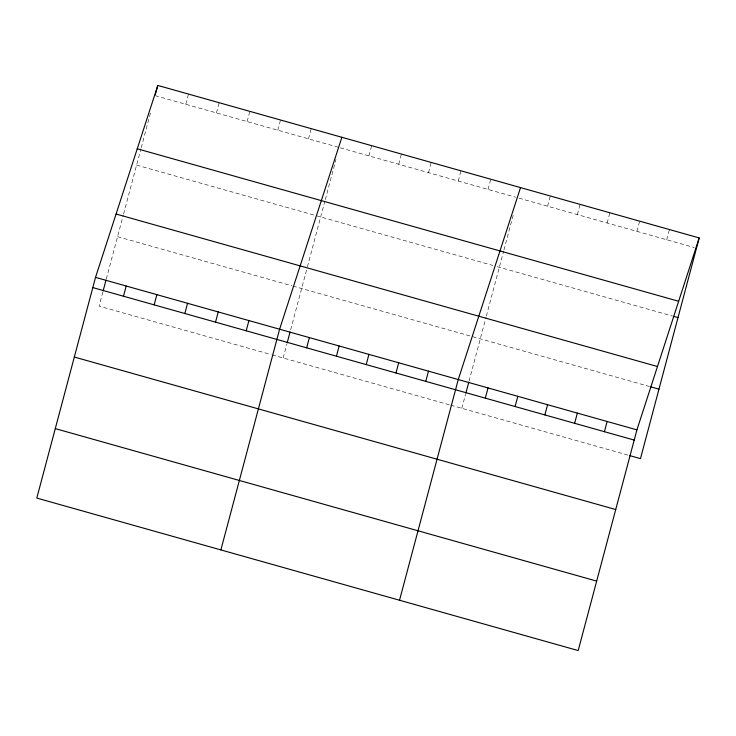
<?xml version="1.0" encoding="UTF-8"?>
<svg xmlns="http://www.w3.org/2000/svg" width="736" height="736" viewBox="0 0 736 736"><rect width="100%" height="100%" fill="white"/><g stroke="black" fill="none" stroke-linecap="round" stroke-linejoin="round"><path stroke-width="0.55" stroke-dasharray="3.68 2.76" d="M102.838 292.017L99.084 306.13L271.106 354.586M106.306 278.999L123.335 214.986M123.62 213.9L140.935 148.828M141.229 147.743L151.046 110.842M185.766 104.282L188.49 94.07M216.448 112.93L219.162 102.709M247.13 121.569L249.844 111.357M277.803 130.208L280.526 119.996M308.485 138.856L311.199 128.634M283.158 357.981L286.911 343.868M290.665 329.765L307.124 267.913M307.409 266.837L325.008 200.67M325.303 199.585L335.984 159.427M368.938 155.876L371.662 145.664M398.719 164.266L401.433 154.054M428.49 172.656L431.213 162.435M458.27 181.047L460.984 170.826M488.042 189.428L490.765 179.216M461.812 408.305L465.566 394.192M469.034 381.174L486.073 317.161M486.358 316.075L503.672 250.994M503.958 249.909L513.783 213.008M547.602 206.209L550.316 195.988M577.374 214.59L580.097 204.378M607.154 222.98L609.868 212.768M636.925 231.371L639.648 221.15M666.706 239.752L669.42 229.54M155.094 95.643L338.063 147.182M340.262 147.807L515.614 197.193M518.926 198.131L694.278 247.517M136.611 165.103L315.201 215.409M316.296 215.722L492.724 265.411M497.131 266.653L672.483 316.048M117.567 236.67L291.778 285.743M292.873 286.046L649.032 386.372M272.2 354.89L449.687 404.892M450.791 405.196L628.342 455.216"/><path stroke-width="1.1" d="M95.524 277.371L36.8 498.07L578.192 650.569L636.916 429.87L699.2 237.93L157.808 85.431L95.524 277.371L636.916 429.87M103.123 290.941L106.012 280.085M155.36 94.622L157.808 85.431M123.482 296.231L126.206 286.01M154.164 304.87L156.878 294.658M184.846 313.508L187.56 303.296M215.519 322.156L218.242 311.935M246.201 330.795L248.915 320.574M220.874 549.921L279.597 329.222L341.881 137.273M287.196 342.783L290.085 331.936M306.654 347.824L309.378 337.603M336.435 356.215L339.149 345.994M366.206 364.596L368.929 354.384M395.986 372.986L398.7 362.774M425.767 381.377L428.481 371.156M399.528 600.245L458.261 379.546L520.536 187.597M465.86 393.107L468.749 382.26M485.318 398.148L488.032 387.936M515.09 406.539L517.813 396.318M544.87 414.92L547.584 404.708M574.641 423.31L577.364 413.098M604.422 431.701L607.145 421.48M699.2 237.93L640.476 458.629L629.446 455.52M137.255 148.773L678.647 301.263M673.587 316.36L678.003 317.602M116.076 214.029L657.469 366.528M650.136 386.685L658.959 389.169M92.81 287.583L634.202 440.082M74.327 357.043L615.719 509.542M55.283 428.61L596.675 581.109"/></g></svg>
